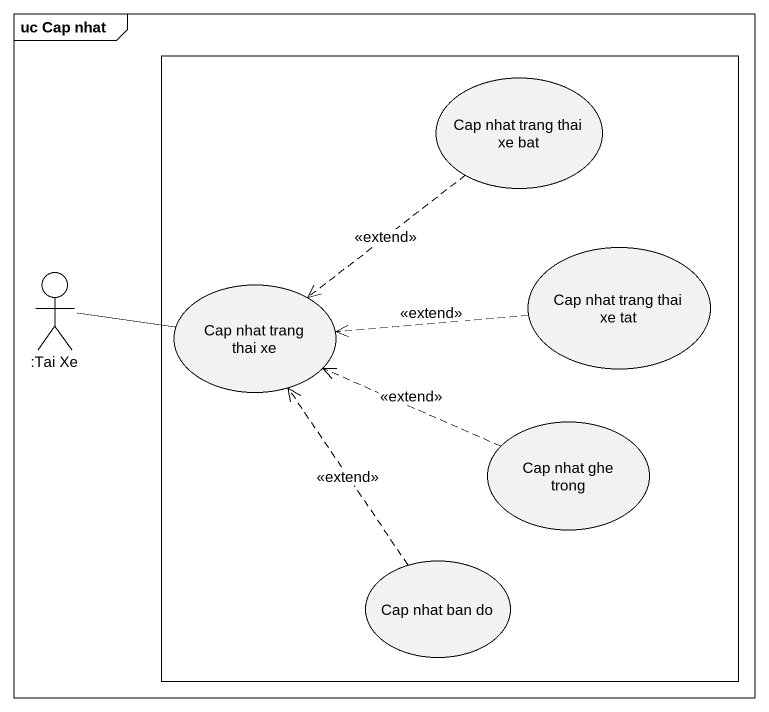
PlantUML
@startuml
mainframe uc Cap nhat
rectangle " " as rectangle1 {
  usecase "Cap nhat trang thai xe bat" as Cap_nhat_trang_thai_xe_bat
  usecase "Cap nhat trang thai xe tat" as Cap_nhat_trang_thai_xe_tat
  usecase "Cap nhat trang thai xe" as Cap_nhat_trang_thai_xe
  usecase "Cap nhat ghe trong" as Cap_nhat_ghe_trong
  usecase "Cap nhat ban do" as Cap_nhat_ban_do
}
actor ":Tai Xe" as Tai_Xe
Cap_nhat_trang_thai_xe_bat ..> Cap_nhat_trang_thai_xe : <<extend>>
Cap_nhat_trang_thai_xe_tat .left.> Cap_nhat_trang_thai_xe : <<extend>>
Cap_nhat_trang_thai_xe -left- Tai_Xe
Cap_nhat_ghe_trong .left.> Cap_nhat_trang_thai_xe : <<extend>>
Cap_nhat_ban_do .up.> Cap_nhat_trang_thai_xe : <<extend>>
@enduml
